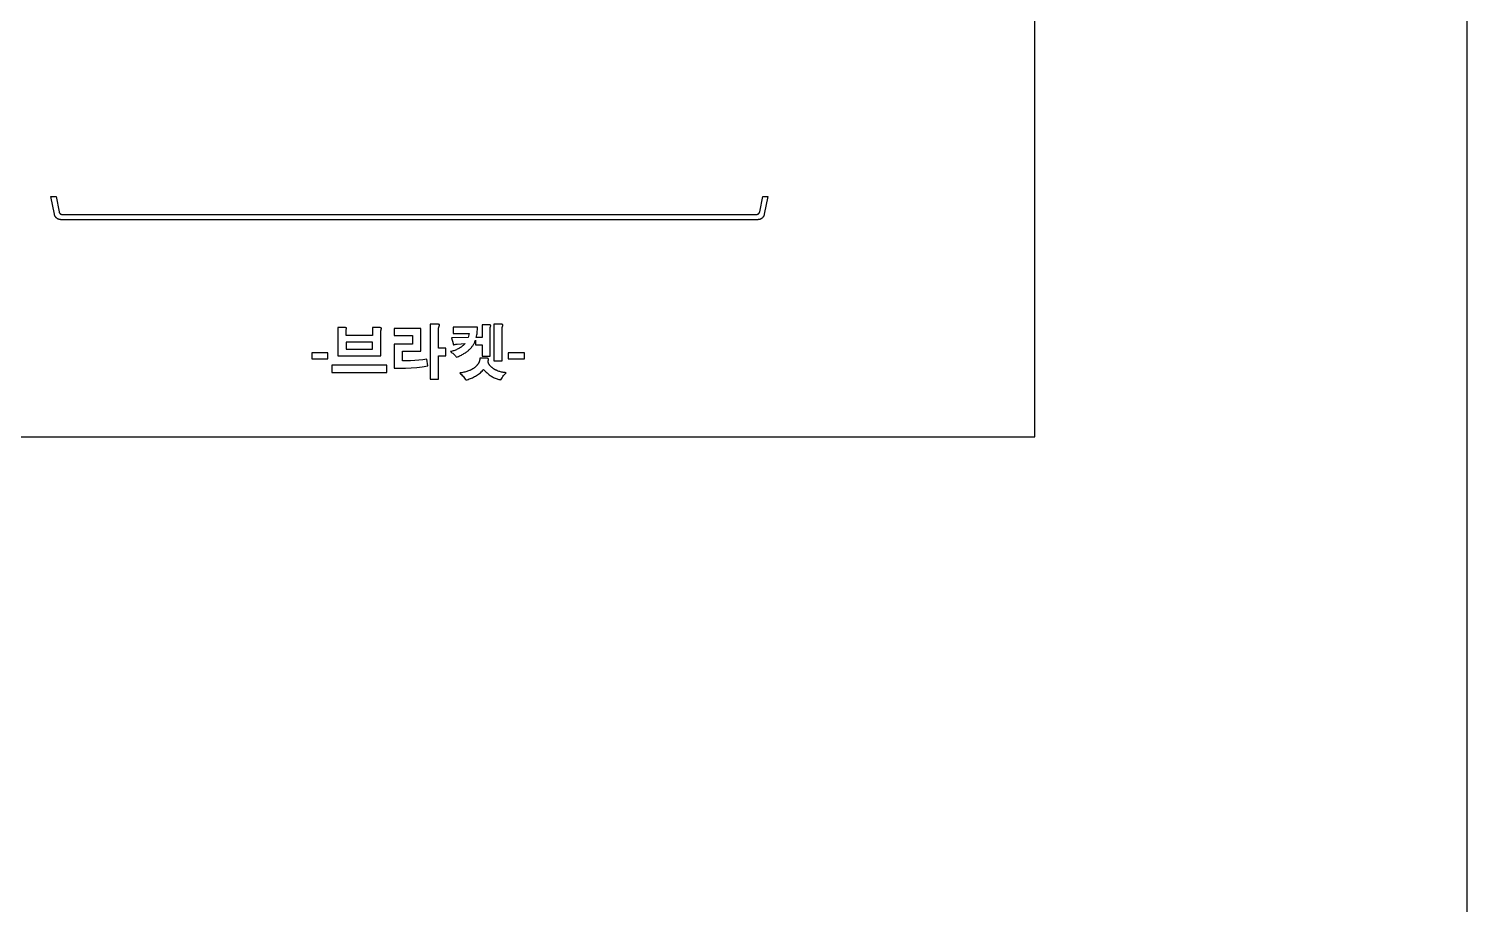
# Model space of a CAD drawing. Header units: millimetres. Extents: x 3033 to 5773, y 123 to 1487.
# Drawn here: x 3931.6 to 4363.1, y 925.3 to 1188 of the extents above; entities that cross this region are included whole.
import ezdxf

# ---------------------------------------------------------------- set-up
doc = ezdxf.new("R2010")
doc.units = ezdxf.units.MM
doc.header["$MEASUREMENT"] = 0
for name, color, linetype in [('____', 5, 'Continuous'), ('Default', 7, 'Continuous'), ('Layer 02', 70, 'Continuous'), ('TEX', 70, 'Continuous')]:
    doc.layers.add(name, color=color, linetype=linetype)

msp = doc.modelspace()

# ---------------------------------------------------------------- linework, layer by layer
at = {"layer": '____'}
msp.add_line((4363.09, 122.85), (4363.09, 1485.73), dxfattribs=at)
at = {"layer": 'Default'}
for p, q in [((4233.44, 1065.55), (4233.44, 1322.6)), ((3867.03, 1065.55), (4233.44, 1065.55))]:
    msp.add_line(p, q, dxfattribs=at)
at = {"layer": 'Layer 02'}
for p, q in [((3939.33, 1132.32), (3938.29, 1137.7)), ((3938.29, 1137.7), (3939.82, 1137.7)), ((3939.82, 1137.7), (3940.72, 1133.07)), ((4150.87, 1133.07), (4151.77, 1137.7)), ((4151.77, 1137.7), (4153.29, 1137.7)), ((4153.29, 1137.7), (4152.26, 1132.32)), ((3939.35, 1132.25), (3939.33, 1132.32)), ((3939.36, 1132.19), (3939.35, 1132.25)), ((3939.38, 1132.12), (3939.36, 1132.19)), ((3939.4, 1132.06), (3939.38, 1132.12)), ((3939.43, 1131.99), (3939.4, 1132.06)), ((3939.45, 1131.93), (3939.43, 1131.99)), ((3939.48, 1131.86), (3939.45, 1131.93)), ((3939.51, 1131.8), (3939.48, 1131.86)), ((3939.54, 1131.74), (3939.51, 1131.8)), ((3939.58, 1131.68), (3939.54, 1131.74)), ((3939.61, 1131.62), (3939.58, 1131.68)), ((3939.65, 1131.56), (3939.61, 1131.62)), ((3939.69, 1131.51), (3939.65, 1131.56)), ((3939.73, 1131.45), (3939.69, 1131.51)), ((3939.78, 1131.4), (3939.73, 1131.45)), ((3939.82, 1131.35), (3939.78, 1131.4)), ((3939.87, 1131.3), (3939.82, 1131.35)), ((3939.92, 1131.25), (3939.87, 1131.3)), ((3939.97, 1131.2), (3939.92, 1131.25)), ((3940.02, 1131.16), (3939.97, 1131.2)), ((3940.08, 1131.12), (3940.02, 1131.16)), ((3940.13, 1131.07), (3940.08, 1131.12)), ((3940.19, 1131.04), (3940.13, 1131.07)), ((3940.25, 1131), (3940.19, 1131.04)), ((3940.31, 1130.96), (3940.25, 1131)), ((3940.37, 1130.93), (3940.31, 1130.96)), ((3940.43, 1130.9), (3940.37, 1130.93)), ((3940.49, 1130.87), (3940.43, 1130.9)), ((3940.56, 1130.84), (3940.49, 1130.87)), ((3940.62, 1130.82), (3940.56, 1130.84)), ((3940.69, 1130.8), (3940.62, 1130.82)), ((3940.75, 1130.78), (3940.69, 1130.8)), ((3940.72, 1133.07), (3940.72, 1133.04)), ((3940.72, 1133.04), (3940.73, 1133)), ((3940.73, 1133), (3940.74, 1132.97)), ((3940.74, 1132.97), (3940.75, 1132.94)), ((3940.75, 1132.94), (3940.76, 1132.91)), ((3940.82, 1130.76), (3940.75, 1130.78)), ((3940.76, 1132.91), (3940.78, 1132.87)), ((3940.78, 1132.87), (3940.79, 1132.84)), ((3940.79, 1132.84), (3940.8, 1132.81)), ((3940.8, 1132.81), (3940.82, 1132.78)), ((3940.82, 1132.78), (3940.84, 1132.75)), ((3940.89, 1130.74), (3940.82, 1130.76)), ((3940.84, 1132.75), (3940.86, 1132.72)), ((3940.86, 1132.72), (3940.87, 1132.69)), ((3940.87, 1132.69), (3940.9, 1132.66)), ((3940.95, 1130.73), (3940.89, 1130.74)), ((3940.9, 1132.66), (3940.92, 1132.64)), ((3940.92, 1132.64), (3940.94, 1132.61)), ((3940.94, 1132.61), (3940.96, 1132.58)), ((3941.02, 1130.72), (3940.95, 1130.73)), ((3940.96, 1132.58), (3940.98, 1132.56)), ((3940.98, 1132.56), (3941.01, 1132.54)), ((3941.01, 1132.54), (3941.03, 1132.51)), ((3941.09, 1130.71), (3941.02, 1130.72)), ((3941.03, 1132.51), (3941.06, 1132.49)), ((3941.06, 1132.49), (3941.09, 1132.47)), ((3941.09, 1132.47), (3941.12, 1132.45)), ((3941.16, 1130.71), (3941.09, 1130.71)), ((3941.12, 1132.45), (3941.14, 1132.43)), ((3941.14, 1132.43), (3941.17, 1132.41)), ((3941.23, 1130.7), (3941.16, 1130.71)), ((3941.17, 1132.41), (3941.2, 1132.39)), ((3941.2, 1132.39), (3941.23, 1132.38)), ((3941.23, 1132.38), (3941.26, 1132.36)), ((3941.3, 1130.7), (3941.23, 1130.7)), ((3941.26, 1132.36), (3941.3, 1132.35)), ((3941.3, 1132.35), (3941.33, 1132.33)), ((4150.29, 1130.7), (3941.3, 1130.7)), ((3941.33, 1132.33), (3941.36, 1132.32)), ((3941.36, 1132.32), (3941.39, 1132.31)), ((3941.39, 1132.31), (3941.43, 1132.3)), ((3941.43, 1132.3), (3941.46, 1132.29)), ((3941.46, 1132.29), (3941.49, 1132.28)), ((3941.49, 1132.28), (3941.53, 1132.28)), ((3941.53, 1132.28), (3941.56, 1132.27)), ((3941.56, 1132.27), (3941.59, 1132.27)), ((3941.59, 1132.27), (3941.63, 1132.26)), ((3941.63, 1132.26), (3941.66, 1132.26)), ((3941.66, 1132.26), (3941.7, 1132.26)), ((3941.7, 1132.26), (4149.89, 1132.26)), ((4149.89, 1132.26), (4149.93, 1132.26)), ((4149.93, 1132.26), (4149.96, 1132.26)), ((4149.96, 1132.26), (4149.99, 1132.27)), ((4149.99, 1132.27), (4150.03, 1132.27)), ((4150.03, 1132.27), (4150.06, 1132.28)), ((4150.06, 1132.28), (4150.1, 1132.28)), ((4150.1, 1132.28), (4150.13, 1132.29)), ((4150.13, 1132.29), (4150.16, 1132.3)), ((4150.16, 1132.3), (4150.2, 1132.31)), ((4150.2, 1132.31), (4150.23, 1132.32)), ((4150.23, 1132.32), (4150.26, 1132.33)), ((4150.26, 1132.33), (4150.29, 1132.35)), ((4150.29, 1132.35), (4150.32, 1132.36)), ((4150.36, 1130.7), (4150.29, 1130.7)), ((4150.32, 1132.36), (4150.36, 1132.38)), ((4150.36, 1132.38), (4150.39, 1132.39)), ((4150.43, 1130.71), (4150.36, 1130.7)), ((4150.39, 1132.39), (4150.42, 1132.41)), ((4150.42, 1132.41), (4150.44, 1132.43)), ((4150.5, 1130.71), (4150.43, 1130.71)), ((4150.44, 1132.43), (4150.47, 1132.45)), ((4150.47, 1132.45), (4150.5, 1132.47)), ((4150.5, 1132.47), (4150.53, 1132.49)), ((4150.57, 1130.72), (4150.5, 1130.71)), ((4150.53, 1132.49), (4150.55, 1132.51)), ((4150.55, 1132.51), (4150.58, 1132.54)), ((4150.64, 1130.73), (4150.57, 1130.72)), ((4150.58, 1132.54), (4150.6, 1132.56)), ((4150.6, 1132.56), (4150.63, 1132.58)), ((4150.63, 1132.58), (4150.65, 1132.61)), ((4150.7, 1130.74), (4150.64, 1130.73)), ((4150.65, 1132.61), (4150.67, 1132.64)), ((4150.67, 1132.64), (4150.69, 1132.66)), ((4150.69, 1132.66), (4150.71, 1132.69)), ((4150.77, 1130.76), (4150.7, 1130.74)), ((4150.71, 1132.69), (4150.73, 1132.72)), ((4150.73, 1132.72), (4150.75, 1132.75)), ((4150.75, 1132.75), (4150.77, 1132.78)), ((4150.77, 1132.78), (4150.78, 1132.81)), ((4150.84, 1130.78), (4150.77, 1130.76)), ((4150.78, 1132.81), (4150.8, 1132.84)), ((4150.8, 1132.84), (4150.81, 1132.87)), ((4150.81, 1132.87), (4150.83, 1132.91)), ((4150.83, 1132.91), (4150.84, 1132.94)), ((4150.84, 1132.94), (4150.85, 1132.97)), ((4150.9, 1130.8), (4150.84, 1130.78)), ((4150.85, 1132.97), (4150.86, 1133)), ((4150.86, 1133), (4150.87, 1133.04)), ((4150.87, 1133.04), (4150.87, 1133.07)), ((4150.97, 1130.82), (4150.9, 1130.8)), ((4151.03, 1130.84), (4150.97, 1130.82)), ((4151.1, 1130.87), (4151.03, 1130.84)), ((4151.16, 1130.9), (4151.1, 1130.87)), ((4151.22, 1130.93), (4151.16, 1130.9)), ((4151.28, 1130.96), (4151.22, 1130.93)), ((4151.34, 1131), (4151.28, 1130.96)), ((4151.4, 1131.04), (4151.34, 1131)), ((4151.46, 1131.07), (4151.4, 1131.04)), ((4151.51, 1131.12), (4151.46, 1131.07)), ((4151.57, 1131.16), (4151.51, 1131.12)), ((4151.62, 1131.2), (4151.57, 1131.16)), ((4151.67, 1131.25), (4151.62, 1131.2)), ((4151.72, 1131.3), (4151.67, 1131.25)), ((4151.77, 1131.35), (4151.72, 1131.3)), ((4151.81, 1131.4), (4151.77, 1131.35)), ((4151.86, 1131.45), (4151.81, 1131.4)), ((4151.9, 1131.51), (4151.86, 1131.45)), ((4151.94, 1131.56), (4151.9, 1131.51)), ((4151.98, 1131.62), (4151.94, 1131.56)), ((4152.01, 1131.68), (4151.98, 1131.62)), ((4152.05, 1131.74), (4152.01, 1131.68)), ((4152.08, 1131.8), (4152.05, 1131.74)), ((4152.11, 1131.86), (4152.08, 1131.8)), ((4152.14, 1131.93), (4152.11, 1131.86)), ((4152.16, 1131.99), (4152.14, 1131.93)), ((4152.19, 1132.06), (4152.16, 1131.99)), ((4152.21, 1132.12), (4152.19, 1132.06)), ((4152.23, 1132.19), (4152.21, 1132.12)), ((4152.24, 1132.25), (4152.23, 1132.19)), ((4152.26, 1132.32), (4152.24, 1132.25))]:
    msp.add_line(p, q, dxfattribs=at)
at = {"layer": 'TEX'}
for p, q in [((4026.12, 1098.35), (4024.31, 1098.35)), ((4024.31, 1098.35), (4024.31, 1089.86)), ((4026.26, 1098.35), (4026.12, 1098.35)), ((4026.39, 1098.34), (4026.26, 1098.35)), ((4026.5, 1098.33), (4026.39, 1098.34)), ((4026.59, 1098.32), (4026.5, 1098.33)), ((4026.64, 1098.32), (4026.59, 1098.32)), ((4026.68, 1098.31), (4026.64, 1098.32)), ((4026.71, 1098.3), (4026.68, 1098.31)), ((4026.73, 1098.3), (4026.71, 1098.3)), ((4026.75, 1098.3), (4026.73, 1098.3)), ((4026.77, 1098.29), (4026.75, 1098.3)), ((4026.79, 1098.29), (4026.77, 1098.29)), ((4026.8, 1098.28), (4026.79, 1098.29)), ((4026.82, 1098.28), (4026.8, 1098.28)), ((4026.81, 1097.44), (4026.97, 1098.11)), ((4026.81, 1096), (4026.81, 1097.44)), ((4034.76, 1096), (4026.81, 1096)), ((4026.83, 1098.27), (4026.82, 1098.28)), ((4026.84, 1098.27), (4026.83, 1098.27)), ((4026.85, 1098.26), (4026.84, 1098.27)), ((4026.86, 1098.26), (4026.85, 1098.26)), ((4026.87, 1098.25), (4026.86, 1098.26)), ((4026.88, 1098.25), (4026.87, 1098.25)), ((4026.89, 1098.24), (4026.88, 1098.25)), ((4026.9, 1098.24), (4026.89, 1098.24)), ((4026.9, 1098.23), (4026.9, 1098.24)), ((4026.9, 1098.24), (4026.9, 1098.24)), ((4026.91, 1098.23), (4026.9, 1098.23)), ((4026.92, 1098.23), (4026.91, 1098.23)), ((4026.91, 1098.23), (4026.91, 1098.23)), ((4026.92, 1098.22), (4026.92, 1098.23)), ((4026.93, 1098.22), (4026.92, 1098.22)), ((4026.92, 1098.22), (4026.92, 1098.22)), ((4026.93, 1098.21), (4026.93, 1098.22)), ((4026.94, 1098.21), (4026.93, 1098.21)), ((4026.93, 1098.21), (4026.93, 1098.21)), ((4026.94, 1098.2), (4026.94, 1098.21)), ((4026.95, 1098.2), (4026.94, 1098.2)), ((4026.94, 1098.2), (4026.94, 1098.2)), ((4026.95, 1098.19), (4026.95, 1098.2)), ((4026.95, 1098.2), (4026.95, 1098.2)), ((4026.96, 1098.19), (4026.95, 1098.19)), ((4026.95, 1098.19), (4026.95, 1098.19)), ((4026.96, 1098.18), (4026.96, 1098.19)), ((4026.96, 1098.17), (4026.96, 1098.18)), ((4026.96, 1098.18), (4026.96, 1098.18)), ((4026.96, 1098.18), (4026.96, 1098.18)), ((4026.97, 1098.16), (4026.96, 1098.17)), ((4026.96, 1098.17), (4026.96, 1098.17)), ((4026.97, 1098.15), (4026.97, 1098.16)), ((4026.97, 1098.16), (4026.97, 1098.16)), ((4026.97, 1098.16), (4026.97, 1098.16)), ((4026.97, 1098.14), (4026.97, 1098.15)), ((4026.97, 1098.15), (4026.97, 1098.15)), ((4026.97, 1098.15), (4026.97, 1098.15)), ((4026.97, 1098.13), (4026.97, 1098.14)), ((4026.97, 1098.14), (4026.97, 1098.14)), ((4026.97, 1098.14), (4026.97, 1098.14)), ((4026.97, 1098.12), (4026.97, 1098.13)), ((4026.97, 1098.13), (4026.97, 1098.13)), ((4026.97, 1098.11), (4026.97, 1098.12)), ((4026.97, 1098.12), (4026.97, 1098.12)), ((4026.97, 1098.12), (4026.97, 1098.12)), ((4026.97, 1098.11), (4026.97, 1098.11)), ((4036.51, 1098.35), (4034.76, 1098.35)), ((4034.76, 1098.35), (4034.76, 1096)), ((4036.66, 1098.34), (4036.51, 1098.35)), ((4036.79, 1098.34), (4036.66, 1098.34)), ((4036.91, 1098.33), (4036.79, 1098.34)), ((4036.96, 1098.32), (4036.91, 1098.33)), ((4037.01, 1098.32), (4036.96, 1098.32)), ((4037.05, 1098.31), (4037.01, 1098.32)), ((4037.1, 1098.3), (4037.05, 1098.31)), ((4037.13, 1098.29), (4037.1, 1098.3)), ((4037.15, 1098.29), (4037.13, 1098.29)), ((4037.17, 1098.29), (4037.15, 1098.29)), ((4037.18, 1098.28), (4037.17, 1098.29)), ((4037.2, 1098.28), (4037.18, 1098.28)), ((4037.21, 1098.27), (4037.2, 1098.28)), ((4037.23, 1098.27), (4037.21, 1098.27)), ((4037.24, 1098.26), (4037.23, 1098.27)), ((4037.26, 1098.26), (4037.24, 1098.26)), ((4037.27, 1098.25), (4037.26, 1098.26)), ((4037.28, 1098.25), (4037.27, 1098.25)), ((4037.27, 1097.4), (4037.41, 1098.07)), ((4037.27, 1089.86), (4037.27, 1097.4)), ((4037.29, 1098.24), (4037.28, 1098.25)), ((4037.3, 1098.24), (4037.29, 1098.24)), ((4037.31, 1098.23), (4037.3, 1098.24)), ((4037.32, 1098.23), (4037.31, 1098.23)), ((4037.32, 1098.22), (4037.32, 1098.23)), ((4037.33, 1098.22), (4037.32, 1098.22)), ((4037.34, 1098.21), (4037.33, 1098.22)), ((4037.33, 1098.22), (4037.33, 1098.22)), ((4037.35, 1098.21), (4037.34, 1098.21)), ((4037.34, 1098.21), (4037.34, 1098.21)), ((4037.35, 1098.2), (4037.35, 1098.21)), ((4037.36, 1098.2), (4037.35, 1098.2)), ((4037.35, 1098.2), (4037.35, 1098.2)), ((4037.36, 1098.19), (4037.36, 1098.2)), ((4037.37, 1098.19), (4037.36, 1098.19)), ((4037.36, 1098.19), (4037.36, 1098.19)), ((4037.37, 1098.18), (4037.37, 1098.19)), ((4037.38, 1098.18), (4037.37, 1098.18)), ((4037.37, 1098.18), (4037.37, 1098.18)), ((4037.38, 1098.17), (4037.38, 1098.18)), ((4037.39, 1098.17), (4037.38, 1098.17)), ((4037.38, 1098.17), (4037.38, 1098.17)), ((4037.39, 1098.16), (4037.39, 1098.17)), ((4037.39, 1098.15), (4037.39, 1098.16)), ((4037.39, 1098.16), (4037.39, 1098.16)), ((4037.39, 1098.16), (4037.39, 1098.16)), ((4037.4, 1098.15), (4037.39, 1098.15)), ((4037.4, 1098.14), (4037.4, 1098.15)), ((4037.4, 1098.13), (4037.4, 1098.14)), ((4037.4, 1098.14), (4037.4, 1098.14)), ((4037.4, 1098.14), (4037.4, 1098.14)), ((4037.41, 1098.12), (4037.4, 1098.13)), ((4037.4, 1098.13), (4037.4, 1098.13)), ((4037.41, 1098.11), (4037.41, 1098.12)), ((4037.41, 1098.12), (4037.41, 1098.12)), ((4037.41, 1098.12), (4037.41, 1098.12)), ((4037.41, 1098.1), (4037.41, 1098.11)), ((4037.41, 1098.11), (4037.41, 1098.11)), ((4037.41, 1098.09), (4037.41, 1098.1)), ((4037.41, 1098.1), (4037.41, 1098.1)), ((4037.41, 1098.08), (4037.41, 1098.09)), ((4037.41, 1098.09), (4037.41, 1098.09)), ((4037.41, 1098.09), (4037.41, 1098.09)), ((4037.41, 1098.07), (4037.41, 1098.08)), ((4037.41, 1098.08), (4037.41, 1098.08)), ((4041.21, 1098.07), (4041.21, 1095.91)), ((4049.28, 1098.07), (4041.21, 1098.07)), ((4041.21, 1095.91), (4046.69, 1095.91)), ((4046.69, 1095.91), (4046.69, 1093.4)), ((4049.28, 1091.24), (4049.28, 1098.07)), ((4053.83, 1099.35), (4052.04, 1099.35)), ((4052.04, 1099.35), (4052.04, 1082.87)), ((4054.14, 1099.34), (4053.83, 1099.35)), ((4054.27, 1099.33), (4054.14, 1099.34)), ((4054.39, 1099.32), (4054.27, 1099.33)), ((4054.44, 1099.31), (4054.39, 1099.32)), ((4054.49, 1099.31), (4054.44, 1099.31)), ((4054.53, 1099.3), (4054.49, 1099.31)), ((4054.57, 1099.29), (4054.53, 1099.3)), ((4054.55, 1098.02), (4054.56, 1098.07)), ((4054.55, 1097.97), (4054.55, 1098.02)), ((4054.55, 1097.91), (4054.55, 1097.97)), ((4054.55, 1092.11), (4054.55, 1097.91)), ((4054.56, 1098.12), (4054.57, 1098.17)), ((4054.56, 1098.07), (4054.56, 1098.12)), ((4054.6, 1099.28), (4054.57, 1099.29)), ((4054.57, 1098.17), (4054.58, 1098.22)), ((4054.58, 1098.22), (4054.59, 1098.26)), ((4054.59, 1098.26), (4054.6, 1098.31)), ((4054.62, 1099.28), (4054.6, 1099.28)), ((4054.6, 1098.31), (4054.61, 1098.35)), ((4054.61, 1098.35), (4054.62, 1098.4)), ((4054.64, 1099.28), (4054.62, 1099.28)), ((4054.62, 1098.4), (4054.63, 1098.44)), ((4054.63, 1098.44), (4054.64, 1098.48)), ((4054.65, 1099.27), (4054.64, 1099.28)), ((4054.64, 1098.48), (4054.65, 1098.52)), ((4054.67, 1099.27), (4054.65, 1099.27)), ((4054.65, 1098.52), (4054.67, 1098.56)), ((4054.68, 1099.26), (4054.67, 1099.27)), ((4054.67, 1098.56), (4054.68, 1098.59)), ((4054.7, 1099.25), (4054.68, 1099.26)), ((4054.68, 1098.59), (4054.73, 1098.7)), ((4054.71, 1099.25), (4054.7, 1099.25)), ((4054.72, 1099.24), (4054.71, 1099.25)), ((4054.73, 1099.24), (4054.72, 1099.24)), ((4054.75, 1099.23), (4054.73, 1099.24)), ((4054.73, 1098.7), (4054.76, 1098.77)), ((4054.76, 1099.23), (4054.75, 1099.23)), ((4054.75, 1099.23), (4054.75, 1099.23)), ((4054.76, 1099.22), (4054.76, 1099.23)), ((4054.77, 1099.22), (4054.76, 1099.22)), ((4054.76, 1098.77), (4054.78, 1098.83)), ((4054.78, 1099.21), (4054.77, 1099.22)), ((4054.77, 1099.22), (4054.77, 1099.22)), ((4054.79, 1099.21), (4054.78, 1099.21)), ((4054.78, 1099.21), (4054.78, 1099.21)), ((4054.78, 1098.83), (4054.8, 1098.88)), ((4054.79, 1099.2), (4054.79, 1099.21)), ((4054.8, 1099.2), (4054.79, 1099.2)), ((4054.79, 1099.2), (4054.79, 1099.2)), ((4054.8, 1099.19), (4054.8, 1099.2)), ((4054.81, 1099.19), (4054.8, 1099.19)), ((4054.8, 1098.88), (4054.81, 1098.91)), ((4054.81, 1099.18), (4054.81, 1099.19)), ((4054.82, 1099.18), (4054.81, 1099.18)), ((4054.81, 1099.18), (4054.81, 1099.18)), ((4054.81, 1098.91), (4054.82, 1098.94)), ((4054.82, 1099.17), (4054.82, 1099.18)), ((4054.83, 1099.17), (4054.82, 1099.17)), ((4054.82, 1099.17), (4054.82, 1099.17)), ((4054.82, 1098.94), (4054.83, 1098.96)), ((4054.83, 1099.16), (4054.83, 1099.17)), ((4054.83, 1099.15), (4054.83, 1099.16)), ((4054.83, 1099.16), (4054.83, 1099.16)), ((4054.84, 1099.14), (4054.83, 1099.15)), ((4054.83, 1099.15), (4054.83, 1099.15)), ((4054.83, 1098.99), (4054.84, 1099.01)), ((4054.83, 1098.96), (4054.83, 1098.99)), ((4054.84, 1099.13), (4054.84, 1099.14)), ((4054.84, 1099.14), (4054.84, 1099.14)), ((4054.84, 1099.14), (4054.84, 1099.14)), ((4054.84, 1099.14), (4054.84, 1099.14)), ((4054.84, 1099.12), (4054.84, 1099.13)), ((4054.84, 1099.13), (4054.84, 1099.13)), ((4054.84, 1099.13), (4054.84, 1099.13)), ((4054.84, 1099.13), (4054.84, 1099.13)), ((4054.84, 1099.13), (4054.84, 1099.13)), ((4054.85, 1099.12), (4054.84, 1099.12)), ((4054.84, 1099.12), (4054.84, 1099.12)), ((4054.84, 1099.05), (4054.85, 1099.06)), ((4054.84, 1099.03), (4054.84, 1099.05)), ((4054.84, 1099.01), (4054.84, 1099.03)), ((4054.85, 1099.11), (4054.85, 1099.12)), ((4054.85, 1099.12), (4054.85, 1099.12)), ((4054.85, 1099.1), (4054.85, 1099.11)), ((4054.85, 1099.11), (4054.85, 1099.11)), ((4054.85, 1099.11), (4054.85, 1099.11)), ((4054.85, 1099.09), (4054.85, 1099.1)), ((4054.85, 1099.1), (4054.85, 1099.1)), ((4054.85, 1099.08), (4054.85, 1099.09)), ((4054.85, 1099.09), (4054.85, 1099.09)), ((4054.85, 1099.07), (4054.85, 1099.08)), ((4054.85, 1099.08), (4054.85, 1099.08)), ((4054.85, 1099.06), (4054.85, 1099.07)), ((4066.21, 1098.5), (4058.89, 1098.5)), ((4058.89, 1098.5), (4058.89, 1096.51)), ((4058.89, 1096.51), (4063.72, 1096.51)), ((4063.72, 1096.51), (4063.48, 1095.37)), ((4065.96, 1095.71), (4066.03, 1096.11)), ((4066.03, 1096.11), (4066.09, 1096.5)), ((4066.09, 1096.5), (4066.14, 1096.9)), ((4066.14, 1096.9), (4066.17, 1097.3)), ((4066.17, 1097.3), (4066.2, 1097.7)), ((4066.2, 1097.7), (4066.21, 1098.1)), ((4066.21, 1098.1), (4066.21, 1098.5)), ((4069.33, 1099.18), (4067.6, 1099.19)), ((4067.6, 1099.19), (4067.6, 1095.32)), ((4069.47, 1099.18), (4069.33, 1099.18)), ((4069.59, 1099.17), (4069.47, 1099.18)), ((4069.71, 1099.16), (4069.59, 1099.17)), ((4069.76, 1099.15), (4069.71, 1099.16)), ((4069.8, 1099.15), (4069.76, 1099.15)), ((4069.85, 1099.14), (4069.8, 1099.15)), ((4069.89, 1099.13), (4069.85, 1099.14)), ((4069.91, 1099.13), (4069.89, 1099.13)), ((4069.92, 1099.12), (4069.91, 1099.13)), ((4069.94, 1099.12), (4069.92, 1099.12)), ((4069.96, 1099.12), (4069.94, 1099.12)), ((4069.97, 1099.11), (4069.96, 1099.12)), ((4069.99, 1099.11), (4069.97, 1099.11)), ((4070, 1099.1), (4069.99, 1099.11)), ((4070.02, 1099.1), (4070, 1099.1)), ((4070.01, 1097.84), (4070.05, 1098.1)), ((4070.01, 1089.71), (4070.01, 1097.84)), ((4070.03, 1099.09), (4070.02, 1099.1)), ((4070.04, 1099.08), (4070.03, 1099.09)), ((4070.05, 1099.08), (4070.04, 1099.08)), ((4070.06, 1099.07), (4070.05, 1099.08)), ((4070.05, 1098.1), (4070.08, 1098.36)), ((4070.08, 1099.07), (4070.06, 1099.07)), ((4070.09, 1099.06), (4070.08, 1099.07)), ((4070.08, 1098.36), (4070.13, 1098.62)), ((4070.1, 1099.05), (4070.09, 1099.06)), ((4070.09, 1099.06), (4070.09, 1099.06)), ((4070.11, 1099.05), (4070.1, 1099.05)), ((4070.1, 1099.05), (4070.1, 1099.05)), ((4070.11, 1099.04), (4070.11, 1099.05)), ((4070.12, 1099.04), (4070.11, 1099.04)), ((4070.12, 1099.03), (4070.12, 1099.04)), ((4070.12, 1099.04), (4070.12, 1099.04)), ((4070.13, 1099.03), (4070.12, 1099.03)), ((4070.13, 1099.02), (4070.13, 1099.03)), ((4070.14, 1099.02), (4070.13, 1099.02)), ((4070.13, 1098.62), (4070.19, 1098.87)), ((4070.14, 1099.01), (4070.14, 1099.02)), ((4070.14, 1099.02), (4070.14, 1099.02)), ((4070.15, 1099.01), (4070.14, 1099.01)), ((4070.15, 1099), (4070.15, 1099.01)), ((4070.15, 1099.01), (4070.15, 1099.01)), ((4070.16, 1099), (4070.15, 1099)), ((4070.16, 1098.99), (4070.16, 1099)), ((4070.17, 1098.98), (4070.16, 1098.99)), ((4070.16, 1098.99), (4070.16, 1098.99)), ((4070.16, 1098.99), (4070.16, 1098.99)), ((4070.17, 1098.97), (4070.17, 1098.98)), ((4070.17, 1098.98), (4070.17, 1098.98)), ((4070.18, 1098.96), (4070.17, 1098.97)), ((4070.17, 1098.97), (4070.17, 1098.97)), ((4070.18, 1098.95), (4070.18, 1098.96)), ((4070.18, 1098.96), (4070.18, 1098.96)), ((4070.18, 1098.94), (4070.18, 1098.95)), ((4070.18, 1098.95), (4070.18, 1098.95)), ((4070.18, 1098.95), (4070.18, 1098.95)), ((4070.19, 1098.94), (4070.18, 1098.94)), ((4070.19, 1098.93), (4070.19, 1098.94)), ((4070.19, 1098.92), (4070.19, 1098.93)), ((4070.19, 1098.93), (4070.19, 1098.93)), ((4070.19, 1098.91), (4070.19, 1098.92)), ((4070.19, 1098.92), (4070.19, 1098.92)), ((4070.19, 1098.9), (4070.19, 1098.91)), ((4070.19, 1098.91), (4070.19, 1098.91)), ((4070.19, 1098.89), (4070.19, 1098.9)), ((4070.19, 1098.9), (4070.19, 1098.9)), ((4070.19, 1098.88), (4070.19, 1098.89)), ((4070.19, 1098.89), (4070.19, 1098.89)), ((4070.19, 1098.87), (4070.19, 1098.88)), ((4070.19, 1098.88), (4070.19, 1098.88)), ((4073.02, 1099.34), (4071.14, 1099.35)), ((4071.14, 1099.35), (4071.14, 1088.36)), ((4073.15, 1099.34), (4073.02, 1099.34)), ((4073.27, 1099.33), (4073.15, 1099.34)), ((4073.38, 1099.32), (4073.27, 1099.33)), ((4073.43, 1099.32), (4073.38, 1099.32)), ((4073.48, 1099.31), (4073.43, 1099.32)), ((4073.52, 1099.31), (4073.48, 1099.31)), ((4073.56, 1099.3), (4073.52, 1099.31)), ((4073.59, 1099.29), (4073.56, 1099.3)), ((4073.61, 1099.29), (4073.59, 1099.29)), ((4073.63, 1099.29), (4073.61, 1099.29)), ((4073.64, 1099.28), (4073.63, 1099.29)), ((4073.66, 1099.28), (4073.64, 1099.28)), ((4073.64, 1098.14), (4073.65, 1098.22)), ((4073.64, 1088.36), (4073.64, 1098.14)), ((4073.65, 1098.22), (4073.66, 1098.3)), ((4073.67, 1099.27), (4073.66, 1099.28)), ((4073.66, 1098.37), (4073.67, 1098.41)), ((4073.66, 1098.34), (4073.66, 1098.37)), ((4073.66, 1098.3), (4073.66, 1098.34)), ((4073.68, 1099.27), (4073.67, 1099.27)), ((4073.67, 1098.41), (4073.68, 1098.45)), ((4073.7, 1099.27), (4073.68, 1099.27)), ((4073.68, 1098.48), (4073.69, 1098.52)), ((4073.68, 1098.45), (4073.68, 1098.48)), ((4073.69, 1098.52), (4073.7, 1098.55)), ((4073.71, 1099.26), (4073.7, 1099.27)), ((4073.7, 1098.55), (4073.71, 1098.58)), ((4073.72, 1099.26), (4073.71, 1099.26)), ((4073.71, 1098.58), (4073.72, 1098.62)), ((4073.73, 1099.25), (4073.72, 1099.26)), ((4073.72, 1098.62), (4073.73, 1098.65)), ((4073.74, 1099.25), (4073.73, 1099.25)), ((4073.73, 1098.65), (4073.74, 1098.68)), ((4073.75, 1099.24), (4073.74, 1099.25)), ((4073.74, 1098.68), (4073.77, 1098.76)), ((4073.76, 1099.24), (4073.75, 1099.24)), ((4073.77, 1099.23), (4073.76, 1099.24)), ((4073.78, 1099.23), (4073.77, 1099.23)), ((4073.77, 1099.23), (4073.77, 1099.23)), ((4073.77, 1098.76), (4073.79, 1098.82)), ((4073.78, 1099.22), (4073.78, 1099.23)), ((4073.79, 1099.22), (4073.78, 1099.22)), ((4073.79, 1099.21), (4073.79, 1099.22)), ((4073.79, 1099.22), (4073.79, 1099.22)), ((4073.8, 1099.21), (4073.79, 1099.21)), ((4073.79, 1098.82), (4073.81, 1098.87)), ((4073.81, 1099.21), (4073.8, 1099.21)), ((4073.8, 1099.21), (4073.8, 1099.21)), ((4073.81, 1099.2), (4073.81, 1099.21)), ((4073.82, 1099.2), (4073.81, 1099.2)), ((4073.81, 1099.2), (4073.81, 1099.2)), ((4073.81, 1098.87), (4073.82, 1098.92)), ((4073.82, 1099.19), (4073.82, 1099.2)), ((4073.83, 1099.18), (4073.82, 1099.19)), ((4073.82, 1099.19), (4073.82, 1099.19)), ((4073.82, 1099.19), (4073.82, 1099.19)), ((4073.82, 1098.92), (4073.83, 1098.94)), ((4073.83, 1099.17), (4073.83, 1099.18)), ((4073.83, 1099.18), (4073.83, 1099.18)), ((4073.84, 1099.17), (4073.83, 1099.17)), ((4073.83, 1099.17), (4073.83, 1099.17)), ((4073.83, 1098.96), (4073.84, 1098.98)), ((4073.83, 1098.94), (4073.83, 1098.96)), ((4073.84, 1099.16), (4073.84, 1099.17)), ((4073.84, 1099.15), (4073.84, 1099.16)), ((4073.84, 1099.16), (4073.84, 1099.16)), ((4073.84, 1099.16), (4073.84, 1099.16)), ((4073.85, 1099.15), (4073.84, 1099.15)), ((4073.84, 1099), (4073.85, 1099.03)), ((4073.84, 1098.98), (4073.84, 1099)), ((4073.85, 1099.14), (4073.85, 1099.15)), ((4073.85, 1099.13), (4073.85, 1099.14)), ((4073.85, 1099.14), (4073.85, 1099.14)), ((4073.85, 1099.14), (4073.85, 1099.14)), ((4073.85, 1099.12), (4073.85, 1099.13)), ((4073.85, 1099.13), (4073.85, 1099.13)), ((4073.85, 1099.13), (4073.85, 1099.13)), ((4073.86, 1099.11), (4073.85, 1099.12)), ((4073.85, 1099.12), (4073.85, 1099.12)), ((4073.85, 1099.06), (4073.86, 1099.08)), ((4073.85, 1099.04), (4073.85, 1099.06)), ((4073.85, 1099.03), (4073.85, 1099.04)), ((4073.86, 1099.1), (4073.86, 1099.11)), ((4073.86, 1099.11), (4073.86, 1099.11)), ((4073.86, 1099.09), (4073.86, 1099.1)), ((4073.86, 1099.1), (4073.86, 1099.1)), ((4073.86, 1099.1), (4073.86, 1099.1)), ((4073.86, 1099.08), (4073.86, 1099.09)), ((4073.86, 1099.09), (4073.86, 1099.09)), ((4034.76, 1093.92), (4026.81, 1093.92)), ((4026.81, 1093.92), (4026.81, 1091.85)), ((4026.81, 1091.85), (4034.76, 1091.85)), ((4034.76, 1091.85), (4034.76, 1093.92)), ((4046.69, 1093.4), (4041.24, 1093.4)), ((4041.24, 1093.4), (4041.24, 1086.15)), ((4056.75, 1092.11), (4054.55, 1092.11)), ((4056.75, 1089.86), (4056.75, 1092.11)), ((4063.48, 1095.37), (4058.39, 1095.3)), ((4058.39, 1095.3), (4058.89, 1093.53)), ((4058.89, 1093.53), (4058.9, 1093.48)), ((4058.9, 1093.48), (4058.92, 1093.43)), ((4058.92, 1093.43), (4058.93, 1093.39)), ((4058.93, 1093.39), (4058.95, 1093.35)), ((4058.95, 1093.35), (4058.95, 1093.33)), ((4058.95, 1093.33), (4058.96, 1093.32)), ((4058.96, 1093.32), (4058.97, 1093.3)), ((4058.97, 1093.3), (4058.98, 1093.28)), ((4058.98, 1093.28), (4058.99, 1093.27)), ((4058.99, 1093.27), (4058.99, 1093.25)), ((4058.99, 1093.25), (4059, 1093.24)), ((4059, 1093.24), (4059.01, 1093.23)), ((4059.01, 1093.23), (4059.01, 1093.22)), ((4059.01, 1093.22), (4059.02, 1093.22)), ((4059.02, 1093.22), (4059.02, 1093.21)), ((4059.02, 1093.21), (4059.03, 1093.21)), ((4059.03, 1093.21), (4059.03, 1093.2)), ((4059.03, 1093.2), (4059.04, 1093.2)), ((4059.04, 1093.2), (4059.04, 1093.19)), ((4059.04, 1093.19), (4059.04, 1093.19)), ((4059.04, 1093.19), (4059.05, 1093.18)), ((4059.05, 1093.18), (4059.05, 1093.18)), ((4059.05, 1093.18), (4059.06, 1093.17)), ((4059.06, 1093.17), (4059.06, 1093.17)), ((4059.06, 1093.17), (4059.07, 1093.17)), ((4059.07, 1093.17), (4059.07, 1093.16)), ((4059.07, 1093.16), (4059.07, 1093.16)), ((4059.07, 1093.16), (4059.08, 1093.16)), ((4059.08, 1093.16), (4059.08, 1093.16)), ((4059.08, 1093.16), (4059.08, 1093.15)), ((4059.08, 1093.15), (4059.08, 1093.15)), ((4059.08, 1093.15), (4059.09, 1093.15)), ((4059.09, 1093.15), (4059.09, 1093.15)), ((4059.09, 1093.15), (4059.09, 1093.15)), ((4059.09, 1093.15), (4059.09, 1093.15)), ((4059.09, 1093.15), (4059.1, 1093.15)), ((4059.1, 1093.15), (4059.1, 1093.15)), ((4059.1, 1093.15), (4059.1, 1093.15)), ((4059.1, 1093.15), (4059.1, 1093.15)), ((4059.1, 1093.15), (4059.1, 1093.14)), ((4059.1, 1093.14), (4059.11, 1093.14)), ((4059.11, 1093.14), (4059.11, 1093.14)), ((4059.11, 1093.14), (4059.11, 1093.14)), ((4059.11, 1093.14), (4059.11, 1093.14)), ((4059.11, 1093.14), (4059.12, 1093.14)), ((4059.12, 1093.14), (4059.12, 1093.14)), ((4059.12, 1093.14), (4059.12, 1093.14)), ((4059.12, 1093.14), (4059.12, 1093.14)), ((4059.12, 1093.14), (4059.12, 1093.14)), ((4059.12, 1093.14), (4059.13, 1093.14)), ((4059.13, 1093.14), (4059.13, 1093.14)), ((4059.13, 1093.14), (4059.13, 1093.14)), ((4059.13, 1093.14), (4059.13, 1093.14)), ((4059.13, 1093.14), (4059.14, 1093.14)), ((4059.14, 1093.14), (4059.14, 1093.14)), ((4059.14, 1093.14), (4059.14, 1093.14)), ((4059.14, 1093.14), (4059.14, 1093.14)), ((4059.14, 1093.14), (4059.14, 1093.14)), ((4059.14, 1093.14), (4059.15, 1093.14)), ((4059.15, 1093.14), (4059.34, 1093.21)), ((4059.15, 1093.14), (4059.15, 1093.14)), ((4059.34, 1093.21), (4059.53, 1093.26)), ((4059.67, 1091.59), (4059.42, 1091.49)), ((4059.53, 1093.26), (4059.72, 1093.32)), ((4059.92, 1091.69), (4059.67, 1091.59)), ((4059.72, 1093.32), (4059.92, 1093.36)), ((4059.92, 1093.36), (4060.12, 1093.4)), ((4060.16, 1091.81), (4059.92, 1091.69)), ((4060.12, 1093.4), (4062.51, 1093.57)), ((4060.4, 1091.93), (4060.16, 1091.81)), ((4060.63, 1092.06), (4060.4, 1091.93)), ((4060.86, 1092.2), (4060.63, 1092.06)), ((4061.09, 1092.34), (4060.86, 1092.2)), ((4061.31, 1092.5), (4061.09, 1092.34)), ((4061.52, 1092.66), (4061.31, 1092.5)), ((4061.73, 1092.82), (4061.52, 1092.66)), ((4061.94, 1093), (4061.73, 1092.82)), ((4062.13, 1093.18), (4061.94, 1093)), ((4062.33, 1093.37), (4062.13, 1093.18)), ((4062.51, 1093.57), (4062.33, 1093.37)), ((4063.42, 1091.4), (4063.6, 1091.56)), ((4063.6, 1091.56), (4063.78, 1091.71)), ((4063.78, 1091.71), (4063.94, 1091.87)), ((4063.94, 1091.87), (4064.1, 1092.04)), ((4064.1, 1092.04), (4064.25, 1092.2)), ((4064.25, 1092.2), (4064.39, 1092.37)), ((4064.39, 1092.37), (4064.53, 1092.54)), ((4064.53, 1092.54), (4064.66, 1092.71)), ((4064.66, 1092.71), (4064.79, 1092.88)), ((4064.79, 1092.88), (4064.9, 1093.06)), ((4064.9, 1093.06), (4065.02, 1093.24)), ((4065.02, 1093.24), (4065.12, 1093.42)), ((4065.12, 1093.42), (4065.22, 1093.6)), ((4065.22, 1093.6), (4065.31, 1093.79)), ((4065.31, 1093.79), (4065.39, 1093.98)), ((4065.39, 1093.98), (4065.47, 1094.17)), ((4065.47, 1094.17), (4065.54, 1094.36)), ((4065.54, 1094.36), (4065.61, 1094.55)), ((4065.61, 1094.55), (4065.61, 1093.14)), ((4065.61, 1093.14), (4067.6, 1093.14)), ((4065.87, 1095.32), (4065.96, 1095.71)), ((4067.6, 1095.32), (4065.87, 1095.32)), ((4067.6, 1093.14), (4067.6, 1089.71)), ((4021.36, 1090.72), (4016.54, 1090.72)), ((4016.54, 1090.72), (4016.54, 1088.92)), ((4016.54, 1088.92), (4021.36, 1088.92)), ((4021.36, 1088.92), (4021.36, 1090.72)), ((4024.31, 1089.86), (4037.27, 1089.86)), ((4043.75, 1088.31), (4043.75, 1091.24)), ((4043.75, 1091.24), (4049.28, 1091.24)), ((4044.97, 1088.31), (4043.75, 1088.31)), ((4046.18, 1088.35), (4044.97, 1088.31)), ((4047.4, 1088.42), (4046.18, 1088.35)), ((4048.61, 1088.54), (4047.4, 1088.42)), ((4049.82, 1088.7), (4048.61, 1088.54)), ((4051.02, 1088.89), (4049.82, 1088.7)), ((4051.35, 1086.82), (4051.02, 1088.89)), ((4054.55, 1082.87), (4054.55, 1089.86)), ((4054.55, 1089.86), (4056.75, 1089.86)), ((4058.39, 1091.19), (4058.13, 1091.13)), ((4058.13, 1091.13), (4058.35, 1090.97)), ((4058.35, 1090.97), (4058.58, 1090.8)), ((4058.65, 1091.25), (4058.39, 1091.19)), ((4058.58, 1090.8), (4058.79, 1090.63)), ((4058.91, 1091.32), (4058.65, 1091.25)), ((4058.79, 1090.63), (4059, 1090.44)), ((4059.17, 1091.4), (4058.91, 1091.32)), ((4059, 1090.44), (4059.2, 1090.25)), ((4059.42, 1091.49), (4059.17, 1091.4)), ((4059.2, 1090.25), (4059.4, 1090.06)), ((4059.4, 1090.06), (4059.59, 1089.85)), ((4059.59, 1089.85), (4059.77, 1089.64)), ((4059.77, 1089.64), (4059.94, 1089.43)), ((4059.94, 1089.43), (4060.55, 1089.68)), ((4060.55, 1089.68), (4060.84, 1089.82)), ((4060.84, 1089.82), (4061.12, 1089.95)), ((4061.12, 1089.95), (4061.39, 1090.09)), ((4061.39, 1090.09), (4061.65, 1090.22)), ((4061.65, 1090.22), (4061.9, 1090.36)), ((4061.9, 1090.36), (4062.15, 1090.51)), ((4062.15, 1090.51), (4062.38, 1090.65)), ((4062.38, 1090.65), (4062.61, 1090.8)), ((4062.61, 1090.8), (4062.83, 1090.94)), ((4062.83, 1090.94), (4063.03, 1091.09)), ((4063.03, 1091.09), (4063.23, 1091.25)), ((4063.23, 1091.25), (4063.42, 1091.4)), ((4066.31, 1087.3), (4066.25, 1087.21)), ((4066.38, 1087.39), (4066.31, 1087.3)), ((4066.43, 1087.48), (4066.38, 1087.39)), ((4066.49, 1087.58), (4066.43, 1087.48)), ((4066.54, 1087.67), (4066.49, 1087.58)), ((4066.59, 1087.76), (4066.54, 1087.67)), ((4066.64, 1087.86), (4066.59, 1087.76)), ((4066.69, 1087.95), (4066.64, 1087.86)), ((4066.73, 1088.05), (4066.69, 1087.95)), ((4066.76, 1088.15), (4066.73, 1088.05)), ((4066.8, 1088.25), (4066.76, 1088.15)), ((4066.83, 1088.35), (4066.8, 1088.25)), ((4066.86, 1088.45), (4066.83, 1088.35)), ((4066.88, 1088.55), (4066.86, 1088.45)), ((4066.9, 1088.65), (4066.88, 1088.55)), ((4066.92, 1088.76), (4066.9, 1088.65)), ((4066.94, 1088.86), (4066.92, 1088.76)), ((4066.95, 1088.97), (4066.94, 1088.86)), ((4066.96, 1089.07), (4066.95, 1088.97)), ((4068.4, 1089.18), (4066.96, 1089.18)), ((4066.96, 1089.18), (4066.96, 1089.07)), ((4067.6, 1089.71), (4070.01, 1089.71)), ((4068.55, 1089.18), (4068.4, 1089.18)), ((4068.69, 1089.17), (4068.55, 1089.18)), ((4068.82, 1089.16), (4068.69, 1089.17)), ((4068.94, 1089.15), (4068.82, 1089.16)), ((4069.05, 1089.14), (4068.94, 1089.15)), ((4069.1, 1089.13), (4069.05, 1089.14)), ((4069.15, 1089.12), (4069.1, 1089.13)), ((4069.19, 1089.12), (4069.15, 1089.12)), ((4069.24, 1089.11), (4069.19, 1089.12)), ((4069.26, 1089.1), (4069.24, 1089.11)), ((4069.28, 1089.09), (4069.26, 1089.1)), ((4069.3, 1089.09), (4069.28, 1089.09)), ((4069.32, 1089.08), (4069.3, 1089.09)), ((4069.33, 1089.08), (4069.32, 1089.08)), ((4069.35, 1089.07), (4069.33, 1089.08)), ((4069.37, 1089.06), (4069.35, 1089.07)), ((4069.39, 1089.06), (4069.37, 1089.06)), ((4069.4, 1089.05), (4069.39, 1089.06)), ((4069.39, 1088.35), (4069.41, 1088.38)), ((4069.39, 1088.31), (4069.39, 1088.35)), ((4069.39, 1088.28), (4069.39, 1088.31)), ((4069.4, 1088.24), (4069.39, 1088.28)), ((4069.42, 1089.04), (4069.4, 1089.05)), ((4069.4, 1088.2), (4069.4, 1088.24)), ((4069.41, 1088.16), (4069.4, 1088.2)), ((4069.41, 1088.38), (4069.42, 1088.4)), ((4069.41, 1088.12), (4069.41, 1088.16)), ((4069.42, 1088.09), (4069.41, 1088.12)), ((4069.43, 1089.03), (4069.42, 1089.04)), ((4069.42, 1089.04), (4069.42, 1089.04)), ((4069.42, 1088.4), (4069.44, 1088.43)), ((4069.43, 1088.05), (4069.42, 1088.09)), ((4069.44, 1089.03), (4069.43, 1089.03)), ((4069.43, 1088.01), (4069.43, 1088.05)), ((4069.44, 1087.97), (4069.43, 1088.01)), ((4069.44, 1089.02), (4069.44, 1089.03)), ((4069.45, 1089.02), (4069.44, 1089.02)), ((4069.44, 1088.43), (4069.46, 1088.45)), ((4069.45, 1087.93), (4069.44, 1087.97)), ((4069.46, 1089.02), (4069.45, 1089.02)), ((4069.46, 1087.9), (4069.45, 1087.93)), ((4069.46, 1089.01), (4069.46, 1089.02)), ((4069.47, 1089.01), (4069.46, 1089.01)), ((4069.46, 1088.45), (4069.47, 1088.48)), ((4069.47, 1087.86), (4069.46, 1087.9)), ((4069.48, 1089), (4069.47, 1089.01)), ((4069.47, 1088.48), (4069.49, 1088.51)), ((4069.48, 1087.82), (4069.47, 1087.86)), ((4069.49, 1088.99), (4069.48, 1089)), ((4069.48, 1089), (4069.48, 1089)), ((4069.5, 1087.78), (4069.48, 1087.82)), ((4069.5, 1088.98), (4069.49, 1088.99)), ((4069.49, 1088.99), (4069.49, 1088.99)), ((4069.49, 1088.51), (4069.5, 1088.53)), ((4069.51, 1088.97), (4069.5, 1088.98)), ((4069.5, 1088.98), (4069.5, 1088.98)), ((4069.5, 1088.53), (4069.51, 1088.56)), ((4069.51, 1087.75), (4069.5, 1087.78)), ((4069.52, 1088.96), (4069.51, 1088.97)), ((4069.51, 1088.97), (4069.51, 1088.97)), ((4069.51, 1088.56), (4069.53, 1088.59)), ((4069.52, 1087.71), (4069.51, 1087.75)), ((4069.53, 1088.95), (4069.52, 1088.96)), ((4069.52, 1088.96), (4069.52, 1088.96)), ((4069.54, 1087.67), (4069.52, 1087.71)), ((4069.53, 1088.94), (4069.53, 1088.95)), ((4069.53, 1088.95), (4069.53, 1088.95)), ((4069.54, 1088.93), (4069.53, 1088.94)), ((4069.53, 1088.59), (4069.54, 1088.62)), ((4069.55, 1088.92), (4069.54, 1088.93)), ((4069.54, 1088.93), (4069.54, 1088.93)), ((4069.54, 1088.62), (4069.55, 1088.65)), ((4069.57, 1087.6), (4069.54, 1087.67)), ((4069.55, 1088.91), (4069.55, 1088.92)), ((4069.55, 1088.92), (4069.55, 1088.92)), ((4069.56, 1088.9), (4069.55, 1088.91)), ((4069.55, 1088.91), (4069.55, 1088.91)), ((4069.55, 1088.67), (4069.56, 1088.7)), ((4069.55, 1088.65), (4069.55, 1088.67)), ((4069.56, 1088.89), (4069.56, 1088.9)), ((4069.56, 1088.88), (4069.56, 1088.89)), ((4069.56, 1088.89), (4069.56, 1088.89)), ((4069.57, 1088.87), (4069.56, 1088.88)), ((4069.56, 1088.7), (4069.57, 1088.73)), ((4069.57, 1088.86), (4069.57, 1088.87)), ((4069.57, 1088.87), (4069.57, 1088.87)), ((4069.57, 1088.85), (4069.57, 1088.86)), ((4069.57, 1088.86), (4069.57, 1088.86)), ((4069.58, 1088.84), (4069.57, 1088.85)), ((4069.57, 1088.73), (4069.58, 1088.76)), ((4069.6, 1087.52), (4069.57, 1087.6)), ((4069.58, 1088.83), (4069.58, 1088.84)), ((4069.58, 1088.84), (4069.58, 1088.84)), ((4069.58, 1088.82), (4069.58, 1088.83)), ((4069.58, 1088.81), (4069.58, 1088.82)), ((4069.58, 1088.8), (4069.58, 1088.81)), ((4069.58, 1088.81), (4069.58, 1088.81)), ((4069.58, 1088.79), (4069.58, 1088.8)), ((4069.58, 1088.76), (4069.58, 1088.79)), ((4069.64, 1087.45), (4069.6, 1087.52)), ((4069.68, 1087.38), (4069.64, 1087.45)), ((4069.72, 1087.3), (4069.68, 1087.38)), ((4069.77, 1087.23), (4069.72, 1087.3)), ((4069.81, 1087.16), (4069.77, 1087.23)), ((4071.14, 1088.36), (4073.64, 1088.36)), ((4080.29, 1090.72), (4075.47, 1090.72)), ((4075.47, 1090.72), (4075.47, 1088.92)), ((4075.47, 1088.92), (4080.29, 1088.92)), ((4080.29, 1088.92), (4080.29, 1090.72)), ((4022.51, 1087.01), (4022.51, 1084.85)), ((4038.99, 1087.01), (4022.51, 1087.01)), ((4022.51, 1084.85), (4038.99, 1084.85)), ((4038.99, 1084.85), (4038.99, 1087.01)), ((4041.24, 1086.15), (4042.93, 1086.12)), ((4042.93, 1086.12), (4044.62, 1086.15)), ((4044.62, 1086.15), (4046.31, 1086.24)), ((4046.31, 1086.24), (4048, 1086.38)), ((4048, 1086.38), (4049.68, 1086.57)), ((4049.68, 1086.57), (4051.35, 1086.82)), ((4061.23, 1084.75), (4060.91, 1084.71)), ((4060.91, 1084.71), (4061.17, 1084.48)), ((4061.17, 1084.48), (4061.42, 1084.23)), ((4061.54, 1084.79), (4061.23, 1084.75)), ((4061.42, 1084.23), (4061.67, 1083.98)), ((4061.85, 1084.85), (4061.54, 1084.79)), ((4061.67, 1083.98), (4061.91, 1083.72)), ((4062.15, 1084.91), (4061.85, 1084.85)), ((4061.91, 1083.72), (4062.14, 1083.46)), ((4062.14, 1083.46), (4062.36, 1083.18)), ((4062.44, 1084.98), (4062.15, 1084.91)), ((4062.36, 1083.18), (4062.57, 1082.9)), ((4062.73, 1085.05), (4062.44, 1084.98)), ((4063.01, 1085.14), (4062.73, 1085.05)), ((4063.28, 1085.23), (4063.01, 1085.14)), ((4063.54, 1085.32), (4063.28, 1085.23)), ((4063.8, 1085.43), (4063.54, 1085.32)), ((4063.78, 1082.91), (4064.1, 1083.03)), ((4063.93, 1085.49), (4063.8, 1085.43)), ((4064.05, 1085.54), (4063.93, 1085.49)), ((4064.18, 1085.6), (4064.05, 1085.54)), ((4064.1, 1083.03), (4064.43, 1083.16)), ((4064.3, 1085.66), (4064.18, 1085.6)), ((4064.42, 1085.73), (4064.3, 1085.66)), ((4064.53, 1085.79), (4064.42, 1085.73)), ((4064.43, 1083.16), (4064.75, 1083.3)), ((4064.65, 1085.86), (4064.53, 1085.79)), ((4064.76, 1085.93), (4064.65, 1085.86)), ((4064.75, 1083.3), (4065.06, 1083.45)), ((4064.88, 1086), (4064.76, 1085.93)), ((4064.99, 1086.07), (4064.88, 1086)), ((4065.1, 1086.14), (4064.99, 1086.07)), ((4065.06, 1083.45), (4065.37, 1083.61)), ((4065.2, 1086.22), (4065.1, 1086.14)), ((4065.31, 1086.3), (4065.2, 1086.22)), ((4065.41, 1086.38), (4065.31, 1086.3)), ((4065.37, 1083.61), (4065.67, 1083.78)), ((4065.51, 1086.46), (4065.41, 1086.38)), ((4065.6, 1086.54), (4065.51, 1086.46)), ((4065.69, 1086.62), (4065.6, 1086.54)), ((4065.67, 1083.78), (4065.97, 1083.97)), ((4065.78, 1086.7), (4065.69, 1086.62)), ((4065.87, 1086.78), (4065.78, 1086.7)), ((4065.95, 1086.87), (4065.87, 1086.78)), ((4066.03, 1086.95), (4065.95, 1086.87)), ((4065.97, 1083.97), (4066.26, 1084.16)), ((4066.1, 1087.04), (4066.03, 1086.95)), ((4066.18, 1087.13), (4066.1, 1087.04)), ((4066.25, 1087.21), (4066.18, 1087.13)), ((4066.26, 1084.16), (4066.54, 1084.36)), ((4066.54, 1084.36), (4066.82, 1084.57)), ((4066.82, 1084.57), (4067.09, 1084.8)), ((4067.09, 1084.8), (4067.35, 1085.03)), ((4067.35, 1085.03), (4067.6, 1085.26)), ((4067.6, 1085.26), (4067.85, 1085.51)), ((4067.85, 1085.51), (4068.08, 1085.77)), ((4068.08, 1085.77), (4068.27, 1085.54)), ((4068.27, 1085.54), (4068.46, 1085.32)), ((4068.46, 1085.32), (4068.66, 1085.11)), ((4068.66, 1085.11), (4068.87, 1084.91)), ((4068.87, 1084.91), (4069.09, 1084.71)), ((4069.09, 1084.71), (4069.31, 1084.52)), ((4069.31, 1084.52), (4069.53, 1084.33)), ((4069.53, 1084.33), (4069.77, 1084.16)), ((4069.77, 1084.16), (4070.01, 1083.99)), ((4069.86, 1087.09), (4069.81, 1087.16)), ((4069.92, 1087.02), (4069.86, 1087.09)), ((4069.97, 1086.94), (4069.92, 1087.02)), ((4070.03, 1086.87), (4069.97, 1086.94)), ((4070.01, 1083.99), (4070.25, 1083.83)), ((4070.1, 1086.8), (4070.03, 1086.87)), ((4070.16, 1086.73), (4070.1, 1086.8)), ((4070.23, 1086.66), (4070.16, 1086.73)), ((4070.3, 1086.59), (4070.23, 1086.66)), ((4070.25, 1083.83), (4070.5, 1083.68)), ((4070.37, 1086.52), (4070.3, 1086.59)), ((4070.45, 1086.45), (4070.37, 1086.52)), ((4070.53, 1086.39), (4070.45, 1086.45)), ((4070.5, 1083.68), (4070.76, 1083.54)), ((4070.61, 1086.32), (4070.53, 1086.39)), ((4070.7, 1086.25), (4070.61, 1086.32)), ((4070.79, 1086.18), (4070.7, 1086.25)), ((4070.76, 1083.54), (4071.02, 1083.4)), ((4070.97, 1086.05), (4070.79, 1086.18)), ((4071.07, 1085.98), (4070.97, 1086.05)), ((4071.02, 1083.4), (4071.28, 1083.28)), ((4071.16, 1085.92), (4071.07, 1085.98)), ((4071.26, 1085.85), (4071.16, 1085.92)), ((4071.36, 1085.79), (4071.26, 1085.85)), ((4071.28, 1083.28), (4071.55, 1083.16)), ((4071.47, 1085.73), (4071.36, 1085.79)), ((4071.57, 1085.67), (4071.47, 1085.73)), ((4071.55, 1083.16), (4071.82, 1083.05)), ((4071.67, 1085.62), (4071.57, 1085.67)), ((4071.78, 1085.56), (4071.67, 1085.62)), ((4071.89, 1085.51), (4071.78, 1085.56)), ((4071.82, 1083.05), (4072.09, 1082.95)), ((4072, 1085.46), (4071.89, 1085.51)), ((4072.11, 1085.41), (4072, 1085.46)), ((4072.09, 1082.95), (4072.37, 1082.86)), ((4072.22, 1085.37), (4072.11, 1085.41)), ((4072.45, 1085.28), (4072.22, 1085.37)), ((4072.69, 1085.19), (4072.45, 1085.28)), ((4072.93, 1085.12), (4072.69, 1085.19)), ((4073.18, 1085.05), (4072.93, 1085.12)), ((4073.43, 1084.99), (4073.18, 1085.05)), ((4073.22, 1082.65), (4073.41, 1082.98)), ((4073.41, 1082.98), (4073.62, 1083.3)), ((4073.69, 1084.93), (4073.43, 1084.99)), ((4073.62, 1083.3), (4073.83, 1083.61)), ((4073.96, 1084.88), (4073.69, 1084.93)), ((4073.83, 1083.61), (4074.06, 1083.91)), ((4074.23, 1084.84), (4073.96, 1084.88)), ((4074.06, 1083.91), (4074.29, 1084.21)), ((4074.5, 1084.81), (4074.23, 1084.84)), ((4074.29, 1084.21), (4074.53, 1084.5)), ((4074.79, 1084.78), (4074.5, 1084.81)), ((4074.53, 1084.5), (4074.79, 1084.78)), ((4052.04, 1082.87), (4054.55, 1082.87)), ((4062.57, 1082.9), (4062.77, 1082.62)), ((4062.77, 1082.62), (4063.11, 1082.7)), ((4063.11, 1082.7), (4063.45, 1082.8)), ((4063.45, 1082.8), (4063.78, 1082.91)), ((4072.37, 1082.86), (4072.65, 1082.78)), ((4072.65, 1082.78), (4072.93, 1082.71)), ((4072.93, 1082.71), (4073.22, 1082.65))]:
    msp.add_line(p, q, dxfattribs=at)

doc.saveas('drawing.dxf')
